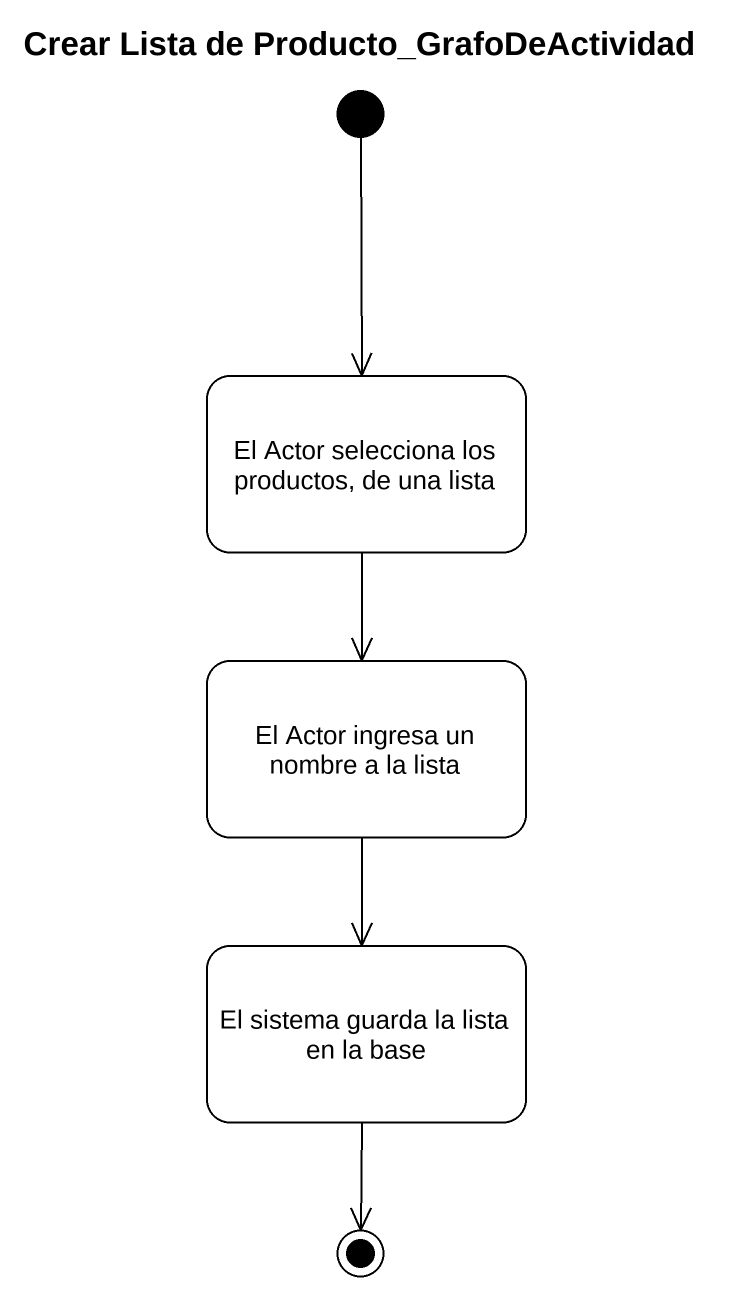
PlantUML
@startuml
title Crear Lista de Producto_GrafoDeActividad
hide empty description
state "El Actor selecciona los productos, de una lista" as El_Actor_selecciona_los
state "El Actor ingresa un nombre a la lista" as El_Actor_ingresa_un_nombre
state "El sistema guarda la lista en la base" as El_sistema_guarda_la_lista
[*] --> El_Actor_selecciona_los
El_Actor_selecciona_los --> El_Actor_ingresa_un_nombre
El_Actor_ingresa_un_nombre --> El_sistema_guarda_la_lista
El_sistema_guarda_la_lista --> [*]
@enduml
